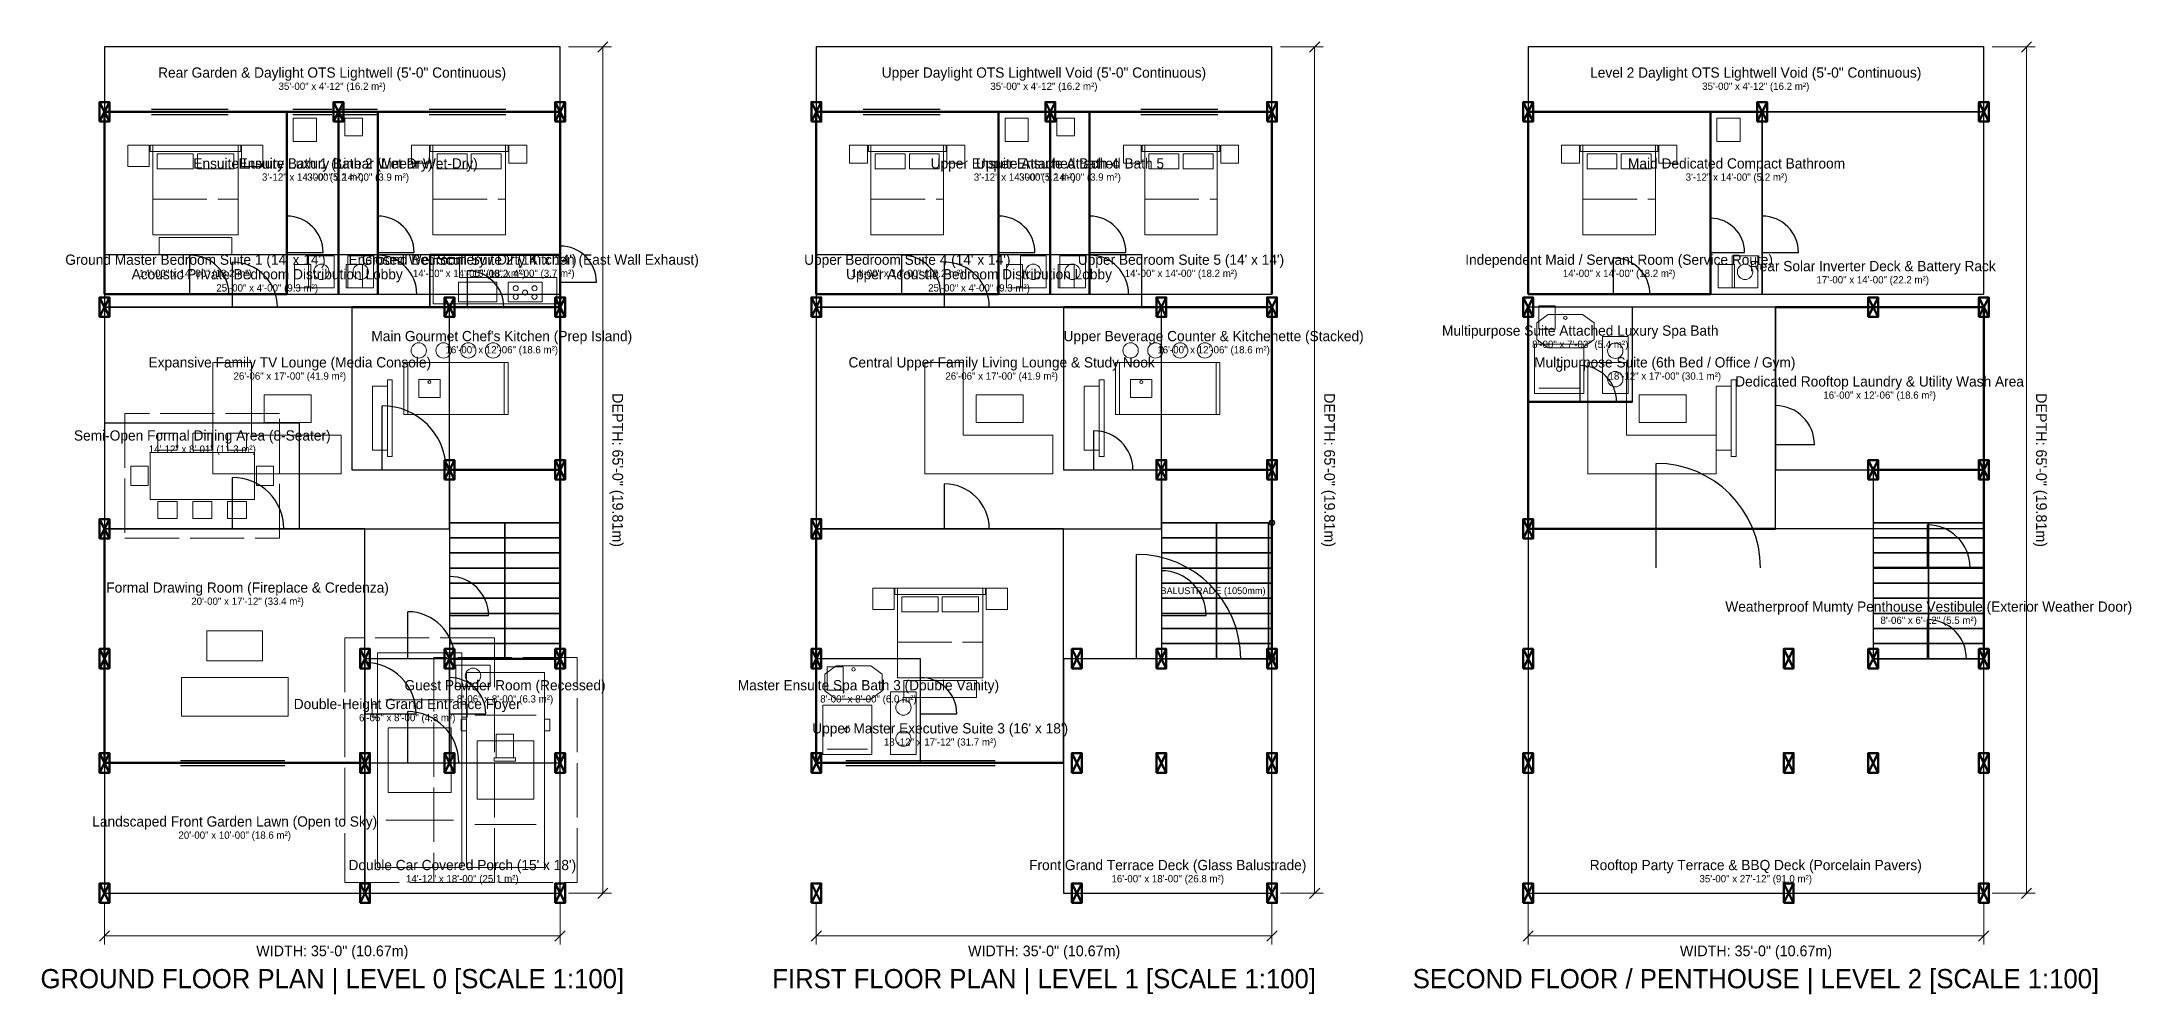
# Model space of a CAD drawing. Header units: metres. Extents: x -1.5 to 47.5, y -2.4 to 19.9.
import ezdxf
from ezdxf.enums import TextEntityAlignment as Align

# ---------------------------------------------------------------- set-up
doc = ezdxf.new("R2010")
doc.units = ezdxf.units.M
doc.linetypes.add('DASHED', pattern=[1.524, 1.27, -0.254])
for name, color, linetype, lineweight in [('A-ANNO-DIMS', 5, 'Continuous', 18), ('A-ANNO-TEXT', 2, 'Continuous', 25), ('A-AREA', 8, 'Continuous', 18), ('A-COLS', 6, 'Continuous', 50), ('A-DOOR', 1, 'Continuous', 25), ('A-FURN', 8, 'Continuous', 18), ('A-GLAZ', 3, 'Continuous', 25), ('A-STRS', 6, 'Continuous', 35), ('A-TITLE-BLOCK', 6, 'Continuous', 50), ('A-WALL-EXTR', 4, 'Continuous', 50), ('A-WALL-INTR', 7, 'Continuous', 25)]:
    doc.layers.add(name, color=color, linetype=linetype, lineweight=lineweight)

msp = doc.modelspace()

# ---------------------------------------------------------------- linework, layer by layer
at = {"layer": 'A-ANNO-DIMS'}
for p, q in [((10.87, 19.81), (11.87, 19.81)), ((11.55, 19.69), (11.79, 19.93)), ((11.67, 0), (11.67, 19.81)), ((27.54, 19.81), (28.54, 19.81)), ((28.22, 19.69), (28.46, 19.93)), ((28.34, 0), (28.34, 19.81)), ((44.21, 19.81), (45.21, 19.81)), ((44.89, 19.69), (45.13, 19.93)), ((45.01, 0), (45.01, 19.81)), ((10.87, 0), (11.87, 0)), ((11.55, -0.12), (11.79, 0.12)), ((27.54, 0), (28.54, 0)), ((28.22, -0.12), (28.46, 0.12)), ((44.21, 0), (45.21, 0)), ((44.89, -0.12), (45.13, 0.12)), ((0, -0.2), (0, -1.2)), ((10.67, -0.2), (10.67, -1.2)), ((16.67, -0.2), (16.67, -1.2)), ((27.34, -0.2), (27.34, -1.2)), ((33.34, -0.2), (33.34, -1.2)), ((44.01, -0.2), (44.01, -1.2)), ((-0.12, -1.12), (0.12, -0.88)), ((10.55, -1.12), (10.79, -0.88)), ((16.55, -1.12), (16.79, -0.88)), ((27.22, -1.12), (27.46, -0.88)), ((33.22, -1.12), (33.46, -0.88)), ((43.89, -1.12), (44.13, -0.88)), ((0, -1), (10.67, -1)), ((16.67, -1), (27.34, -1)), ((33.34, -1), (44.01, -1))]:
    msp.add_line(p, q, dxfattribs=at)
at = {"layer": 'A-AREA'}
for points in [[(0, 18.29), (10.67, 18.29), (10.67, 19.81), (0, 19.81), (0, 18.29)], [(16.67, 18.29), (27.34, 18.29), (27.34, 19.81), (16.67, 19.81), (16.67, 18.29)], [(33.34, 18.29), (44.01, 18.29), (44.01, 19.81), (33.34, 19.81), (33.34, 18.29)], [(0, 14.02), (4.27, 14.02), (4.27, 18.29), (0, 18.29), (0, 14.02)], [(4.27, 14.02), (5.48, 14.02), (5.48, 18.29), (4.27, 18.29), (4.27, 14.02)], [(5.48, 14.02), (6.4, 14.02), (6.4, 18.29), (5.48, 18.29), (5.48, 14.02)], [(6.4, 14.02), (10.67, 14.02), (10.67, 18.29), (6.4, 18.29), (6.4, 14.02)], [(16.67, 14.02), (20.94, 14.02), (20.94, 18.29), (16.67, 18.29), (16.67, 14.02)], [(20.94, 14.02), (22.15, 14.02), (22.15, 18.29), (20.94, 18.29), (20.94, 14.02)], [(22.15, 14.02), (23.07, 14.02), (23.07, 18.29), (22.15, 18.29), (22.15, 14.02)], [(23.07, 14.02), (27.34, 14.02), (27.34, 18.29), (23.07, 18.29), (23.07, 14.02)], [(33.34, 14.02), (37.61, 14.02), (37.61, 18.29), (33.34, 18.29), (33.34, 14.02)], [(37.61, 14.02), (38.82, 14.02), (38.82, 18.29), (37.61, 18.29), (37.61, 14.02)], [(38.82, 14.02), (44.01, 14.02), (44.01, 18.29), (38.82, 18.29), (38.82, 14.02)], [(0, 13.72), (7.62, 13.72), (7.62, 14.94), (0, 14.94), (0, 13.72)], [(7.62, 13.72), (10.67, 13.72), (10.67, 14.94), (7.62, 14.94), (7.62, 13.72)], [(16.67, 13.72), (24.29, 13.72), (24.29, 14.94), (16.67, 14.94), (16.67, 13.72)], [(0, 8.53), (8.08, 8.53), (8.08, 13.72), (0, 13.72), (0, 8.53)], [(5.79, 9.91), (10.67, 9.91), (10.67, 13.72), (5.79, 13.72), (5.79, 9.91)], [(16.67, 8.53), (24.75, 8.53), (24.75, 13.72), (16.67, 13.72), (16.67, 8.53)], [(22.46, 9.91), (27.34, 9.91), (27.34, 13.72), (22.46, 13.72), (22.46, 9.91)], [(33.34, 8.53), (39.13, 8.53), (39.13, 13.72), (33.34, 13.72), (33.34, 8.53)], [(33.34, 11.5), (35.78, 11.5), (35.78, 13.72), (33.34, 13.72), (33.34, 11.5)], [(39.13, 9.91), (44.01, 9.91), (44.01, 13.72), (39.13, 13.72), (39.13, 9.91)], [(0, 8.53), (4.57, 8.53), (4.57, 11), (0, 11), (0, 8.53)], [(8.08, 5.49), (10.67, 5.49), (10.67, 9.91), (8.08, 9.91), (8.08, 5.49)], [(24.75, 5.49), (27.34, 5.49), (27.34, 9.91), (24.75, 9.91), (24.75, 5.49)], [(41.42, 5.49), (44.01, 5.49), (44.01, 9.91), (41.42, 9.91), (41.42, 5.49)], [(0, 3.05), (6.1, 3.05), (6.1, 8.53), (0, 8.53), (0, 3.05)], [(16.67, 3.05), (22.46, 3.05), (22.46, 8.53), (16.67, 8.53), (16.67, 3.05)], [(33.34, 0), (44.01, 0), (44.01, 8.53), (33.34, 8.53), (33.34, 0)], [(41.42, 5.49), (44.01, 5.49), (44.01, 7.62), (41.42, 7.62), (41.42, 5.49)], [(6.1, 0), (10.67, 0), (10.67, 5.49), (6.1, 5.49), (6.1, 0)], [(6.1, 3.05), (8.08, 3.05), (8.08, 5.49), (6.1, 5.49), (6.1, 3.05)], [(8.08, 3.05), (10.67, 3.05), (10.67, 5.49), (8.08, 5.49), (8.08, 3.05)], [(16.67, 3.05), (19.11, 3.05), (19.11, 5.49), (16.67, 5.49), (16.67, 3.05)], [(22.46, 0), (27.34, 0), (27.34, 5.49), (22.46, 5.49), (22.46, 0)], [(0, 0), (6.1, 0), (6.1, 3.05), (0, 3.05), (0, 0)]]:
    msp.add_lwpolyline(points, close=True, dxfattribs=at)
at = {"layer": 'A-COLS'}
for p, q in [((-0.1145, 18.0615), (0.1145, 18.5185)), ((-0.1145, 18.5185), (0.1145, 18.0615)), ((5.3655, 18.0615), (5.5945, 18.5185)), ((5.3655, 18.5185), (5.5945, 18.0615)), ((10.5555, 18.0615), (10.7845, 18.5185)), ((10.5555, 18.5185), (10.7845, 18.0615)), ((16.5555, 18.0615), (16.7845, 18.5185)), ((16.5555, 18.5185), (16.7845, 18.0615)), ((22.0355, 18.0615), (22.2645, 18.5185)), ((22.0355, 18.5185), (22.2645, 18.0615)), ((27.2255, 18.0615), (27.4545, 18.5185)), ((27.2255, 18.5185), (27.4545, 18.0615)), ((33.2255, 18.0615), (33.4545, 18.5185)), ((33.2255, 18.5185), (33.4545, 18.0615)), ((38.7055, 18.0615), (38.9345, 18.5185)), ((38.7055, 18.5185), (38.9345, 18.0615)), ((43.8955, 18.0615), (44.1245, 18.5185)), ((43.8955, 18.5185), (44.1245, 18.0615)), ((-0.1145, 13.4915), (0.1145, 13.9485)), ((-0.1145, 13.9485), (0.1145, 13.4915)), ((7.9655, 13.4915), (8.1945, 13.9485)), ((7.9655, 13.9485), (8.1945, 13.4915)), ((10.5555, 13.4915), (10.7845, 13.9485)), ((10.5555, 13.9485), (10.7845, 13.4915)), ((16.5555, 13.4915), (16.7845, 13.9485)), ((16.5555, 13.9485), (16.7845, 13.4915)), ((24.6355, 13.4915), (24.8645, 13.9485)), ((24.6355, 13.9485), (24.8645, 13.4915)), ((27.2255, 13.4915), (27.4545, 13.9485)), ((27.2255, 13.9485), (27.4545, 13.4915)), ((33.2255, 13.4915), (33.4545, 13.9485)), ((33.2255, 13.9485), (33.4545, 13.4915)), ((41.3055, 13.4915), (41.5345, 13.9485)), ((41.3055, 13.9485), (41.5345, 13.4915)), ((43.8955, 13.4915), (44.1245, 13.9485)), ((43.8955, 13.9485), (44.1245, 13.4915)), ((7.9655, 9.6815), (8.1945, 10.1385)), ((7.9655, 10.1385), (8.1945, 9.6815)), ((10.5555, 9.6815), (10.7845, 10.1385)), ((10.5555, 10.1385), (10.7845, 9.6815)), ((24.6355, 9.6815), (24.8645, 10.1385)), ((24.6355, 10.1385), (24.8645, 9.6815)), ((27.2255, 9.6815), (27.4545, 10.1385)), ((27.2255, 10.1385), (27.4545, 9.6815)), ((41.3055, 9.6815), (41.5345, 10.1385)), ((41.3055, 10.1385), (41.5345, 9.6815)), ((43.8955, 9.6815), (44.1245, 10.1385)), ((43.8955, 10.1385), (44.1245, 9.6815)), ((-0.1145, 8.3015), (0.1145, 8.7585)), ((-0.1145, 8.7585), (0.1145, 8.3015)), ((16.5555, 8.3015), (16.7845, 8.7585)), ((16.5555, 8.7585), (16.7845, 8.3015)), ((33.2255, 8.3015), (33.4545, 8.7585)), ((33.2255, 8.7585), (33.4545, 8.3015)), ((-0.1145, 5.2615), (0.1145, 5.7185)), ((-0.1145, 5.7185), (0.1145, 5.2615)), ((5.9855, 5.2615), (6.2145, 5.7185)), ((5.9855, 5.7185), (6.2145, 5.2615)), ((7.9655, 5.2615), (8.1945, 5.7185)), ((7.9655, 5.7185), (8.1945, 5.2615)), ((10.5555, 5.2615), (10.7845, 5.7185)), ((10.5555, 5.7185), (10.7845, 5.2615)), ((16.5555, 5.2615), (16.7845, 5.7185)), ((16.5555, 5.7185), (16.7845, 5.2615)), ((22.6555, 5.2615), (22.8845, 5.7185)), ((22.6555, 5.7185), (22.8845, 5.2615)), ((24.6355, 5.2615), (24.8645, 5.7185)), ((24.6355, 5.7185), (24.8645, 5.2615)), ((27.2255, 5.2615), (27.4545, 5.7185)), ((27.2255, 5.7185), (27.4545, 5.2615)), ((33.2255, 5.2615), (33.4545, 5.7185)), ((33.2255, 5.7185), (33.4545, 5.2615)), ((39.3255, 5.2615), (39.5545, 5.7185)), ((39.3255, 5.7185), (39.5545, 5.2615)), ((41.3055, 5.2615), (41.5345, 5.7185)), ((41.3055, 5.7185), (41.5345, 5.2615)), ((43.8955, 5.2615), (44.1245, 5.7185)), ((43.8955, 5.7185), (44.1245, 5.2615)), ((-0.1145, 2.8215), (0.1145, 3.2785)), ((-0.1145, 3.2785), (0.1145, 2.8215)), ((5.9855, 2.8215), (6.2145, 3.2785)), ((5.9855, 3.2785), (6.2145, 2.8215)), ((7.9655, 2.8215), (8.1945, 3.2785)), ((7.9655, 3.2785), (8.1945, 2.8215)), ((10.5555, 2.8215), (10.7845, 3.2785)), ((10.5555, 3.2785), (10.7845, 2.8215)), ((16.5555, 2.8215), (16.7845, 3.2785)), ((16.5555, 3.2785), (16.7845, 2.8215)), ((22.6555, 2.8215), (22.8845, 3.2785)), ((22.6555, 3.2785), (22.8845, 2.8215)), ((24.6355, 2.8215), (24.8645, 3.2785)), ((24.6355, 3.2785), (24.8645, 2.8215)), ((27.2255, 2.8215), (27.4545, 3.2785)), ((27.2255, 3.2785), (27.4545, 2.8215)), ((33.2255, 2.8215), (33.4545, 3.2785)), ((33.2255, 3.2785), (33.4545, 2.8215)), ((39.3255, 2.8215), (39.5545, 3.2785)), ((39.3255, 3.2785), (39.5545, 2.8215)), ((41.3055, 2.8215), (41.5345, 3.2785)), ((41.3055, 3.2785), (41.5345, 2.8215)), ((43.8955, 2.8215), (44.1245, 3.2785)), ((43.8955, 3.2785), (44.1245, 2.8215)), ((-0.1145, -0.2285), (0.1145, 0.2285)), ((-0.1145, 0.2285), (0.1145, -0.2285)), ((5.9855, -0.2285), (6.2145, 0.2285)), ((5.9855, 0.2285), (6.2145, -0.2285)), ((10.5555, -0.2285), (10.7845, 0.2285)), ((10.5555, 0.2285), (10.7845, -0.2285)), ((16.5555, -0.2285), (16.7845, 0.2285)), ((16.5555, 0.2285), (16.7845, -0.2285)), ((22.6555, -0.2285), (22.8845, 0.2285)), ((22.6555, 0.2285), (22.8845, -0.2285)), ((27.2255, -0.2285), (27.4545, 0.2285)), ((27.2255, 0.2285), (27.4545, -0.2285)), ((33.2255, -0.2285), (33.4545, 0.2285)), ((33.2255, 0.2285), (33.4545, -0.2285)), ((39.3255, -0.2285), (39.5545, 0.2285)), ((39.3255, 0.2285), (39.5545, -0.2285)), ((43.8955, -0.2285), (44.1245, 0.2285)), ((43.8955, 0.2285), (44.1245, -0.2285))]:
    msp.add_line(p, q, dxfattribs=at)
for points in [[(-0.1145, 18.0615), (0.1145, 18.0615), (0.1145, 18.5185), (-0.1145, 18.5185)], [(5.3655, 18.0615), (5.5945, 18.0615), (5.5945, 18.5185), (5.3655, 18.5185)], [(10.5555, 18.0615), (10.7845, 18.0615), (10.7845, 18.5185), (10.5555, 18.5185)], [(16.5555, 18.0615), (16.7845, 18.0615), (16.7845, 18.5185), (16.5555, 18.5185)], [(22.0355, 18.0615), (22.2645, 18.0615), (22.2645, 18.5185), (22.0355, 18.5185)], [(27.2255, 18.0615), (27.4545, 18.0615), (27.4545, 18.5185), (27.2255, 18.5185)], [(33.2255, 18.0615), (33.4545, 18.0615), (33.4545, 18.5185), (33.2255, 18.5185)], [(38.7055, 18.0615), (38.9345, 18.0615), (38.9345, 18.5185), (38.7055, 18.5185)], [(43.8955, 18.0615), (44.1245, 18.0615), (44.1245, 18.5185), (43.8955, 18.5185)], [(-0.1145, 13.4915), (0.1145, 13.4915), (0.1145, 13.9485), (-0.1145, 13.9485)], [(7.9655, 13.4915), (8.1945, 13.4915), (8.1945, 13.9485), (7.9655, 13.9485)], [(10.5555, 13.4915), (10.7845, 13.4915), (10.7845, 13.9485), (10.5555, 13.9485)], [(16.5555, 13.4915), (16.7845, 13.4915), (16.7845, 13.9485), (16.5555, 13.9485)], [(24.6355, 13.4915), (24.8645, 13.4915), (24.8645, 13.9485), (24.6355, 13.9485)], [(27.2255, 13.4915), (27.4545, 13.4915), (27.4545, 13.9485), (27.2255, 13.9485)], [(33.2255, 13.4915), (33.4545, 13.4915), (33.4545, 13.9485), (33.2255, 13.9485)], [(41.3055, 13.4915), (41.5345, 13.4915), (41.5345, 13.9485), (41.3055, 13.9485)], [(43.8955, 13.4915), (44.1245, 13.4915), (44.1245, 13.9485), (43.8955, 13.9485)], [(7.9655, 9.6815), (8.1945, 9.6815), (8.1945, 10.1385), (7.9655, 10.1385)], [(10.5555, 9.6815), (10.7845, 9.6815), (10.7845, 10.1385), (10.5555, 10.1385)], [(24.6355, 9.6815), (24.8645, 9.6815), (24.8645, 10.1385), (24.6355, 10.1385)], [(27.2255, 9.6815), (27.4545, 9.6815), (27.4545, 10.1385), (27.2255, 10.1385)], [(41.3055, 9.6815), (41.5345, 9.6815), (41.5345, 10.1385), (41.3055, 10.1385)], [(43.8955, 9.6815), (44.1245, 9.6815), (44.1245, 10.1385), (43.8955, 10.1385)], [(-0.1145, 8.3015), (0.1145, 8.3015), (0.1145, 8.7585), (-0.1145, 8.7585)], [(16.5555, 8.3015), (16.7845, 8.3015), (16.7845, 8.7585), (16.5555, 8.7585)], [(33.2255, 8.3015), (33.4545, 8.3015), (33.4545, 8.7585), (33.2255, 8.7585)], [(-0.1145, 5.2615), (0.1145, 5.2615), (0.1145, 5.7185), (-0.1145, 5.7185)], [(5.9855, 5.2615), (6.2145, 5.2615), (6.2145, 5.7185), (5.9855, 5.7185)], [(7.9655, 5.2615), (8.1945, 5.2615), (8.1945, 5.7185), (7.9655, 5.7185)], [(10.5555, 5.2615), (10.7845, 5.2615), (10.7845, 5.7185), (10.5555, 5.7185)], [(16.5555, 5.2615), (16.7845, 5.2615), (16.7845, 5.7185), (16.5555, 5.7185)], [(22.6555, 5.2615), (22.8845, 5.2615), (22.8845, 5.7185), (22.6555, 5.7185)], [(24.6355, 5.2615), (24.8645, 5.2615), (24.8645, 5.7185), (24.6355, 5.7185)], [(27.2255, 5.2615), (27.4545, 5.2615), (27.4545, 5.7185), (27.2255, 5.7185)], [(33.2255, 5.2615), (33.4545, 5.2615), (33.4545, 5.7185), (33.2255, 5.7185)], [(39.3255, 5.2615), (39.5545, 5.2615), (39.5545, 5.7185), (39.3255, 5.7185)], [(41.3055, 5.2615), (41.5345, 5.2615), (41.5345, 5.7185), (41.3055, 5.7185)], [(43.8955, 5.2615), (44.1245, 5.2615), (44.1245, 5.7185), (43.8955, 5.7185)], [(-0.1145, 2.8215), (0.1145, 2.8215), (0.1145, 3.2785), (-0.1145, 3.2785)], [(5.9855, 2.8215), (6.2145, 2.8215), (6.2145, 3.2785), (5.9855, 3.2785)], [(7.9655, 2.8215), (8.1945, 2.8215), (8.1945, 3.2785), (7.9655, 3.2785)], [(10.5555, 2.8215), (10.7845, 2.8215), (10.7845, 3.2785), (10.5555, 3.2785)], [(16.5555, 2.8215), (16.7845, 2.8215), (16.7845, 3.2785), (16.5555, 3.2785)], [(22.6555, 2.8215), (22.8845, 2.8215), (22.8845, 3.2785), (22.6555, 3.2785)], [(24.6355, 2.8215), (24.8645, 2.8215), (24.8645, 3.2785), (24.6355, 3.2785)], [(27.2255, 2.8215), (27.4545, 2.8215), (27.4545, 3.2785), (27.2255, 3.2785)], [(33.2255, 2.8215), (33.4545, 2.8215), (33.4545, 3.2785), (33.2255, 3.2785)], [(39.3255, 2.8215), (39.5545, 2.8215), (39.5545, 3.2785), (39.3255, 3.2785)], [(41.3055, 2.8215), (41.5345, 2.8215), (41.5345, 3.2785), (41.3055, 3.2785)], [(43.8955, 2.8215), (44.1245, 2.8215), (44.1245, 3.2785), (43.8955, 3.2785)], [(-0.1145, -0.2285), (0.1145, -0.2285), (0.1145, 0.2285), (-0.1145, 0.2285)], [(5.9855, -0.2285), (6.2145, -0.2285), (6.2145, 0.2285), (5.9855, 0.2285)], [(10.5555, -0.2285), (10.7845, -0.2285), (10.7845, 0.2285), (10.5555, 0.2285)], [(16.5555, -0.2285), (16.7845, -0.2285), (16.7845, 0.2285), (16.5555, 0.2285)], [(22.6555, -0.2285), (22.8845, -0.2285), (22.8845, 0.2285), (22.6555, 0.2285)], [(27.2255, -0.2285), (27.4545, -0.2285), (27.4545, 0.2285), (27.2255, 0.2285)], [(33.2255, -0.2285), (33.4545, -0.2285), (33.4545, 0.2285), (33.2255, 0.2285)], [(39.3255, -0.2285), (39.5545, -0.2285), (39.5545, 0.2285), (39.3255, 0.2285)], [(43.8955, -0.2285), (44.1245, -0.2285), (44.1245, 0.2285), (43.8955, 0.2285)]]:
    msp.add_lwpolyline(points, close=True, dxfattribs=at)
at = {"layer": 'A-DOOR'}
for p, q in [((2, 14.02), (2, 14.934)), ((3, 13.72), (3, 14.77)), ((4.27, 15), (5.12, 15)), ((6.4, 15), (7.25, 15)), ((6.4, 14.02), (6.4, 14.934)), ((18.67, 14.02), (18.67, 14.934)), ((19.67, 13.72), (19.67, 14.77)), ((20.94, 15), (21.79, 15)), ((23.07, 15), (23.92, 15)), ((23.07, 14.02), (23.07, 14.934)), ((35.34, 14.02), (35.34, 14.87)), ((37.61, 15), (38.41, 15)), ((38.82, 15), (39.67, 15)), ((8.5, 13.72), (8.5, 14.57)), ((10.67, 14.3), (11.52, 14.3)), ((34.56, 11.5), (34.56, 12.35)), ((6.5, 9.91), (6.5, 11.41)), ((23.17, 9.91), (23.17, 10.824)), ((39.13, 10.5), (40.044, 10.5)), ((36.34, 7.62), (36.34, 10.06)), ((3, 8.53), (3, 9.73)), ((19.67, 8.53), (19.67, 9.58)), ((42.69, 7.62), (42.69, 8.62)), ((24.17, 5.49), (24.17, 7.93)), ((7.1, 5.49), (7.1, 6.59)), ((8.08, 6.5), (8.994, 6.5)), ((24.75, 6.5), (25.8, 6.5)), ((42.69, 5.49), (42.69, 6.404)), ((6.1, 4.2), (7.3, 4.2)), ((7.1, 3.05), (7.1, 4.25)), ((8.08, 4.2), (8.93, 4.2)), ((19.11, 4.2), (19.96, 4.2))]:
    msp.add_line(p, q, dxfattribs=at)
for centre, radius in [((4.27, 15), 0.85), ((6.4, 15), 0.85), ((20.94, 15), 0.85), ((23.07, 15), 0.85), ((37.61, 15), 0.8), ((38.82, 15), 0.85), ((2, 14.02), 0.914), ((3, 13.72), 1.05), ((6.4, 14.02), 0.914), ((10.67, 14.3), 0.85), ((18.67, 14.02), 0.914), ((19.67, 13.72), 1.05), ((23.07, 14.02), 0.914), ((35.34, 14.02), 0.85), ((8.5, 13.72), 0.85), ((34.56, 11.5), 0.85), ((6.5, 9.91), 1.5), ((39.13, 10.5), 0.914), ((23.17, 9.91), 0.914), ((36.34, 7.62), 2.44), ((3, 8.53), 1.2), ((19.67, 8.53), 1.05), ((42.69, 7.62), 1), ((24.17, 5.49), 2.44), ((8.08, 6.5), 0.914), ((24.75, 6.5), 1.05), ((7.1, 5.49), 1.1), ((42.69, 5.49), 0.914), ((6.1, 4.2), 1.2), ((8.08, 4.2), 0.85), ((19.11, 4.2), 0.85), ((7.1, 3.05), 1.2)]:
    msp.add_arc(centre, radius, 0, 90, dxfattribs=at)
at = {"layer": 'A-FURN', "linetype": 'DASHED'}
for p, q in [((1.13, 16.25), (3.13, 16.25)), ((7.69, 16.25), (9.39, 16.25)), ((17.95, 16.25), (19.65, 16.25)), ((24.36, 16.25), (26.06, 16.25)), ((34.62, 16.25), (36.32, 16.25)), ((18.57, 5.88), (20.57, 5.88))]:
    msp.add_line(p, q, dxfattribs=at)
at = {"layer": 'A-FURN'}
for p, q in [((7.1, 11.205), (7.1, 12.425)), ((9.36, 11.205), (9.36, 12.425)), ((23.77, 11.205), (23.77, 12.425)), ((26.03, 11.205), (26.03, 12.425)), ((33.59, 11.82), (34.54, 11.82)), ((6.5896, 4.5234), (8.1696, 4.5234)), ((8.6754, 4.1646), (10.1054, 4.1646)), ((16.92, 3.37), (17.87, 3.37)), ((6.5896, 1.7066), (8.1696, 1.7066)), ((8.6754, 1.6054), (10.1054, 1.6054))]:
    msp.add_line(p, q, dxfattribs=at)
at = {"layer": 'A-FURN', "linetype": 'DASHED'}
for points in [[(4.42, 17.5955), (4.9645, 17.5955), (4.9645, 18.14), (4.42, 18.14)], [(5.63, 17.726), (6.044, 17.726), (6.044, 18.14), (5.63, 18.14)], [(21.09, 17.5955), (21.6345, 17.5955), (21.6345, 18.14), (21.09, 18.14)], [(22.3, 17.726), (22.714, 17.726), (22.714, 18.14), (22.3, 18.14)], [(37.76, 17.5955), (38.3045, 17.5955), (38.3045, 18.14), (37.76, 18.14)], [(33.49, 11.7), (34.64, 11.7), (34.64, 12.85), (33.49, 12.85)], [(0.4785, 8.31), (4.1015, 8.31), (4.1015, 11.23), (0.4785, 11.23)], [(5.6296, 0.25), (9.1296, 0.25), (9.1296, 5.98), (5.6296, 5.98)], [(7.7154, 0.25), (11.0654, 0.25), (11.0654, 5.52), (7.7154, 5.52)], [(16.82, 3.25), (17.97, 3.25), (17.97, 4.4), (16.82, 4.4)]]:
    msp.add_lwpolyline(points, close=True, dxfattribs=at)
at = {"layer": 'A-FURN'}
for points in [[(0.55, 17.01), (1.05, 17.01), (1.05, 17.51), (0.55, 17.51)], [(1.07, 17.36), (3.19, 17.36), (3.19, 17.51), (1.07, 17.51)], [(1.13, 15.41), (3.13, 15.41), (3.13, 17.51), (1.13, 17.51)], [(1.23, 16.96), (2.08, 16.96), (2.08, 17.31), (1.23, 17.31)], [(2.18, 16.96), (3.03, 16.96), (3.03, 17.31), (2.18, 17.31)], [(3.21, 17.01), (3.71, 17.01), (3.71, 17.51), (3.21, 17.51)], [(7.19, 17.09), (7.61, 17.09), (7.61, 17.51), (7.19, 17.51)], [(7.63, 17.36), (9.45, 17.36), (9.45, 17.51), (7.63, 17.51)], [(7.69, 15.41), (9.39, 15.41), (9.39, 17.51), (7.69, 17.51)], [(7.79, 16.96), (8.49, 16.96), (8.49, 17.31), (7.79, 17.31)], [(8.59, 16.96), (9.29, 16.96), (9.29, 17.31), (8.59, 17.31)], [(9.47, 17.09), (9.89, 17.09), (9.89, 17.51), (9.47, 17.51)], [(17.45, 17.09), (17.87, 17.09), (17.87, 17.51), (17.45, 17.51)], [(17.89, 17.36), (19.71, 17.36), (19.71, 17.51), (17.89, 17.51)], [(17.95, 15.41), (19.65, 15.41), (19.65, 17.51), (17.95, 17.51)], [(18.05, 16.96), (18.75, 16.96), (18.75, 17.31), (18.05, 17.31)], [(18.85, 16.96), (19.55, 16.96), (19.55, 17.31), (18.85, 17.31)], [(19.73, 17.09), (20.15, 17.09), (20.15, 17.51), (19.73, 17.51)], [(23.86, 17.09), (24.28, 17.09), (24.28, 17.51), (23.86, 17.51)], [(24.3, 17.36), (26.12, 17.36), (26.12, 17.51), (24.3, 17.51)], [(24.36, 15.41), (26.06, 15.41), (26.06, 17.51), (24.36, 17.51)], [(24.46, 16.96), (25.16, 16.96), (25.16, 17.31), (24.46, 17.31)], [(25.26, 16.96), (25.96, 16.96), (25.96, 17.31), (25.26, 17.31)], [(26.14, 17.09), (26.56, 17.09), (26.56, 17.51), (26.14, 17.51)], [(34.12, 17.09), (34.54, 17.09), (34.54, 17.51), (34.12, 17.51)], [(34.56, 17.36), (36.38, 17.36), (36.38, 17.51), (34.56, 17.51)], [(34.62, 15.41), (36.32, 15.41), (36.32, 17.51), (34.62, 17.51)], [(34.72, 16.96), (35.42, 16.96), (35.42, 17.31), (34.72, 17.31)], [(35.52, 16.96), (36.22, 16.96), (36.22, 17.31), (35.52, 17.31)], [(36.4, 17.09), (36.82, 17.09), (36.82, 17.51), (36.4, 17.51)], [(1.28, 14.95), (2.98, 14.95), (2.98, 15.35), (1.28, 15.35)], [(4.45, 14.17), (4.83, 14.17), (4.83, 14.72), (4.45, 14.72)], [(4.78, 14.17), (5.38, 14.17), (5.38, 14.92), (4.78, 14.92)], [(5.66, 14.17), (6.04, 14.17), (6.04, 14.72), (5.66, 14.72)], [(5.7, 14.17), (6.3, 14.17), (6.3, 14.92), (5.7, 14.92)], [(7.7, 13.8), (10.59, 13.8), (10.59, 14.41), (8.31, 14.41), (8.31, 14.86), (7.7, 14.86)], [(21.12, 14.17), (21.5, 14.17), (21.5, 14.72), (21.12, 14.72)], [(21.45, 14.17), (22.05, 14.17), (22.05, 14.92), (21.45, 14.92)], [(22.33, 14.17), (22.71, 14.17), (22.71, 14.72), (22.33, 14.72)], [(22.37, 14.17), (22.97, 14.17), (22.97, 14.92), (22.37, 14.92)], [(37.79, 14.17), (38.17, 14.17), (38.17, 14.72), (37.79, 14.72)], [(38.12, 14.17), (38.72, 14.17), (38.72, 14.92), (38.12, 14.92)], [(8.291, 13.84), (9.191, 13.84), (9.191, 14.3), (8.291, 14.3)], [(9.45, 13.84), (10.25, 13.84), (10.25, 14.3), (9.45, 14.3)], [(33.59, 13.2), (33.97, 13.2), (33.97, 13.75), (33.59, 13.75)], [(33.8084, 12.77), (34.6136, 12.77), (34.882, 12.965), (34.882, 13.355), (34.6136, 13.55), (33.8084, 13.55), (33.54, 13.355), (33.54, 12.965)], [(35.08, 11.7), (35.68, 11.7), (35.68, 13.032), (35.08, 13.032)], [(2.54, 9.82), (5.54, 9.82), (5.54, 10.72), (3.44, 10.72), (3.44, 12.42), (2.54, 12.42)], [(7.01, 11.205), (9.45, 11.205), (9.45, 12.425), (7.01, 12.425)], [(19.21, 9.82), (22.21, 9.82), (22.21, 10.72), (20.11, 10.72), (20.11, 12.42), (19.21, 12.42)], [(23.68, 11.205), (26.12, 11.205), (26.12, 12.425), (23.68, 12.425)], [(34.74, 9.82), (37.74, 9.82), (37.74, 10.72), (35.64, 10.72), (35.64, 12.42), (34.74, 12.42)], [(6.2756, 10.37), (6.6256, 10.37), (6.6256, 11.87), (6.2756, 11.87)], [(6.6256, 10.22), (6.7406, 10.22), (6.7406, 12.02), (6.6256, 12.02)], [(7.36, 11.605), (7.86, 11.605), (7.86, 12.025), (7.36, 12.025)], [(22.9456, 10.37), (23.2956, 10.37), (23.2956, 11.87), (22.9456, 11.87)], [(23.2956, 10.22), (23.4106, 10.22), (23.4106, 12.02), (23.2956, 12.02)], [(24.03, 11.605), (24.53, 11.605), (24.53, 12.025), (24.03, 12.025)], [(37.7428, 10.37), (38.0928, 10.37), (38.0928, 11.87), (37.7428, 11.87)], [(38.0928, 10.22), (38.2078, 10.22), (38.2078, 12.02), (38.0928, 12.02)], [(3.74, 11.02), (4.84, 11.02), (4.84, 11.67), (3.74, 11.67)], [(20.41, 11.02), (21.51, 11.02), (21.51, 11.67), (20.41, 11.67)], [(35.94, 11.02), (37.04, 11.02), (37.04, 11.67), (35.94, 11.67)], [(1.2517, 10.37), (1.7017, 10.37), (1.7017, 10.77), (1.2517, 10.77)], [(2.065, 10.37), (2.515, 10.37), (2.515, 10.77), (2.065, 10.77)], [(2.8783, 10.37), (3.3283, 10.37), (3.3283, 10.77), (2.8783, 10.77)], [(1.07, 9.22), (3.51, 9.22), (3.51, 10.32), (1.07, 10.32)], [(0.62, 9.545), (1.02, 9.545), (1.02, 9.995), (0.62, 9.995)], [(3.56, 9.545), (3.96, 9.545), (3.96, 9.995), (3.56, 9.995)], [(1.2517, 8.77), (1.7017, 8.77), (1.7017, 9.17), (1.2517, 9.17)], [(2.065, 8.77), (2.515, 8.77), (2.515, 9.17), (2.065, 9.17)], [(2.8783, 8.77), (3.3283, 8.77), (3.3283, 9.17), (2.8783, 9.17)], [(17.99, 6.64), (18.49, 6.64), (18.49, 7.14), (17.99, 7.14)], [(18.51, 6.99), (20.63, 6.99), (20.63, 7.14), (18.51, 7.14)], [(18.57, 5.04), (20.57, 5.04), (20.57, 7.14), (18.57, 7.14)], [(18.67, 6.59), (19.52, 6.59), (19.52, 6.94), (18.67, 6.94)], [(19.62, 6.59), (20.47, 6.59), (20.47, 6.94), (19.62, 6.94)], [(20.65, 6.64), (21.15, 6.64), (21.15, 7.14), (20.65, 7.14)], [(2.4, 5.44), (3.7, 5.44), (3.7, 6.14), (2.4, 6.14)], [(6.3896, 0.6), (8.3696, 0.6), (8.3696, 5.63), (6.3896, 5.63)], [(1.8, 4.146), (4.3, 4.146), (4.3, 5.046), (1.8, 5.046)], [(8.23, 4.84), (9.03, 4.84), (9.03, 5.34), (8.23, 5.34)], [(8.4754, 0.6), (10.3054, 0.6), (10.3054, 5.17), (8.4754, 5.17)], [(17.1384, 4.54), (17.9436, 4.54), (18.212, 4.735), (18.212, 5.125), (17.9436, 5.32), (17.1384, 5.32), (16.87, 5.125), (16.87, 4.735)], [(16.92, 4.75), (17.3, 4.75), (17.3, 5.3), (16.92, 5.3)], [(18.72, 4.58), (20.42, 4.58), (20.42, 4.98), (18.72, 4.98)], [(6.2696, 4.121), (6.3896, 4.121), (6.3896, 4.4228), (6.2696, 4.4228)], [(8.3696, 4.121), (8.4896, 4.121), (8.4896, 4.4228), (8.3696, 4.4228)], [(18.41, 3.25), (19.01, 3.25), (19.01, 4.714), (18.41, 4.714)], [(8.3554, 3.799), (8.4754, 3.799), (8.4754, 4.0732), (8.3554, 4.0732)], [(10.3054, 3.799), (10.4254, 3.799), (10.4254, 4.0732), (10.3054, 4.0732)], [(6.6396, 2.3605), (8.1196, 2.3605), (8.1196, 3.8695), (6.6396, 3.8695)], [(8.7254, 2.1995), (10.0554, 2.1995), (10.0554, 3.5705), (8.7254, 3.5705)], [(9.175, 3.17), (9.575, 3.17), (9.575, 3.72), (9.175, 3.72)], [(9.125, 3.09), (9.625, 3.09), (9.625, 3.17), (9.125, 3.17)]]:
    msp.add_lwpolyline(points, close=True, dxfattribs=at)
for centre, radius in [((5.08, 14.545), 0.18), ((6, 14.545), 0.18), ((21.75, 14.545), 0.18), ((22.67, 14.545), 0.18), ((38.42, 14.545), 0.18), ((9.63, 14.16), 0.06), ((10.07, 14.16), 0.06), ((9.63, 13.96), 0.06), ((9.85, 14.06), 0.06), ((10.07, 13.96), 0.06), ((34.211, 13.47), 0.04), ((7.36, 12.705), 0.18), ((7.94, 12.705), 0.18), ((8.52, 12.705), 0.18), ((9.1, 12.705), 0.18), ((24.03, 12.705), 0.18), ((24.61, 12.705), 0.18), ((25.19, 12.705), 0.18), ((25.77, 12.705), 0.18), ((35.38, 12.699), 0.18), ((34.065, 12.275), 0.06), ((7.61, 11.965), 0.035), ((24.28, 11.965), 0.035), ((35.38, 12.033), 0.18), ((8.63, 5.09), 0.18), ((17.541, 5.24), 0.04), ((18.71, 4.348), 0.18), ((17.395, 3.825), 0.06), ((18.71, 3.616), 0.18)]:
    msp.add_circle(centre, radius, dxfattribs=at)
at = {"layer": 'A-GLAZ'}
for p, q in [((1.1, 18.35), (2.9, 18.35)), ((1.1, 18.29), (2.9, 18.29)), ((1.1, 18.23), (2.9, 18.23)), ((4.413, 18.35), (5.327, 18.35)), ((4.413, 18.29), (5.327, 18.29)), ((4.413, 18.23), (5.327, 18.23)), ((5.483, 18.35), (6.397, 18.35)), ((5.483, 18.29), (6.397, 18.29)), ((5.483, 18.23), (6.397, 18.23)), ((7.6, 18.35), (9.4, 18.35)), ((7.6, 18.29), (9.4, 18.29)), ((7.6, 18.23), (9.4, 18.23)), ((17.77, 18.35), (19.57, 18.35)), ((17.77, 18.29), (19.57, 18.29)), ((17.77, 18.23), (19.57, 18.23)), ((24.27, 18.35), (26.07, 18.35)), ((24.27, 18.29), (26.07, 18.29)), ((24.27, 18.23), (26.07, 18.23)), ((1.78, 3.11), (4.22, 3.11)), ((1.78, 3.05), (4.22, 3.05)), ((1.78, 2.99), (4.22, 2.99)), ((17.36, 3.11), (20.86, 3.11)), ((17.36, 3.05), (20.86, 3.05)), ((17.36, 2.99), (20.86, 2.99))]:
    msp.add_line(p, q, dxfattribs=at)
at = {"layer": 'A-STRS'}
for p, q in [((8.08, 8.6724), (10.67, 8.6724)), ((8.08, 8.6724), (9.375, 8.6724)), ((8.08, 8.3188), (9.375, 8.3188)), ((9.375, 5.49), (9.375, 8.6724)), ((9.375, 8.6724), (10.67, 8.6724)), ((9.375, 8.3188), (10.67, 8.3188)), ((24.75, 8.6724), (27.34, 8.6724)), ((24.75, 8.6724), (26.045, 8.6724)), ((24.75, 8.3188), (26.045, 8.3188)), ((26.045, 5.49), (26.045, 8.6724)), ((26.045, 8.6724), (27.34, 8.6724)), ((26.045, 8.3188), (27.34, 8.3188)), ((27.26, 5.49), (27.26, 8.6724)), ((27.34, 5.49), (27.34, 8.6724)), ((41.42, 8.6724), (44.01, 8.6724)), ((41.42, 8.6724), (42.715, 8.6724)), ((41.42, 8.3188), (42.715, 8.3188)), ((42.715, 5.49), (42.715, 8.6724)), ((42.715, 8.6724), (44.01, 8.6724)), ((42.715, 8.3188), (44.01, 8.3188)), ((8.08, 7.9652), (9.375, 7.9652)), ((9.375, 7.9652), (10.67, 7.9652)), ((24.75, 7.9652), (26.045, 7.9652)), ((26.045, 7.9652), (27.34, 7.9652)), ((41.42, 7.9652), (42.715, 7.9652)), ((42.715, 7.9652), (44.01, 7.9652)), ((8.08, 7.6116), (9.375, 7.6116)), ((9.375, 7.6116), (10.67, 7.6116)), ((24.75, 7.6116), (26.045, 7.6116)), ((26.045, 7.6116), (27.34, 7.6116)), ((41.42, 7.6116), (42.715, 7.6116)), ((42.715, 7.6116), (44.01, 7.6116)), ((8.08, 7.258), (9.375, 7.258)), ((8.08, 6.9044), (9.375, 6.9044)), ((9.375, 7.258), (10.67, 7.258)), ((9.375, 6.9044), (10.67, 6.9044)), ((24.75, 7.258), (26.045, 7.258)), ((24.75, 6.9044), (26.045, 6.9044)), ((26.045, 7.258), (27.34, 7.258)), ((26.045, 6.9044), (27.34, 6.9044)), ((41.42, 7.258), (42.715, 7.258)), ((41.42, 6.9044), (42.715, 6.9044)), ((42.715, 7.258), (44.01, 7.258)), ((42.715, 6.9044), (44.01, 6.9044)), ((8.08, 6.5508), (9.375, 6.5508)), ((9.375, 6.5508), (10.67, 6.5508)), ((24.75, 6.5508), (26.045, 6.5508)), ((26.045, 6.5508), (27.34, 6.5508)), ((41.42, 6.5508), (42.715, 6.5508)), ((42.715, 6.5508), (44.01, 6.5508)), ((8.08, 6.1972), (9.375, 6.1972)), ((9.375, 6.1972), (10.67, 6.1972)), ((24.75, 6.1972), (26.045, 6.1972)), ((26.045, 6.1972), (27.34, 6.1972)), ((41.42, 6.1972), (42.715, 6.1972)), ((42.715, 6.1972), (44.01, 6.1972)), ((8.08, 5.8436), (9.375, 5.8436)), ((8.08, 5.49), (9.375, 5.49)), ((9.375, 5.8436), (10.67, 5.8436)), ((9.375, 5.49), (10.67, 5.49)), ((24.75, 5.8436), (26.045, 5.8436)), ((24.75, 5.49), (26.045, 5.49)), ((26.045, 5.8436), (27.34, 5.8436)), ((26.045, 5.49), (27.34, 5.49)), ((41.42, 5.8436), (42.715, 5.8436)), ((41.42, 5.49), (42.715, 5.49)), ((42.715, 5.8436), (44.01, 5.8436)), ((42.715, 5.49), (44.01, 5.49))]:
    msp.add_line(p, q, dxfattribs=at)
for centre in [(27.34, 8.6724), (27.34, 5.49)]:
    msp.add_circle(centre, 0.06, dxfattribs=at)
at = {"layer": 'A-WALL-EXTR'}
for p, q in [((4.27, 18.29), (0, 18.29)), ((0, 18.29), (0, 14.02)), ((5.48, 18.29), (4.27, 18.29)), ((4.27, 18.29), (4.27, 14.02)), ((6.4, 18.29), (5.48, 18.29)), ((5.48, 18.29), (5.48, 14.02)), ((10.67, 18.29), (6.4, 18.29)), ((6.4, 18.29), (6.4, 14.02)), ((10.67, 14.02), (10.67, 18.29)), ((20.94, 18.29), (16.67, 18.29)), ((16.67, 18.29), (16.67, 14.02)), ((22.15, 18.29), (20.94, 18.29)), ((20.94, 18.29), (20.94, 14.02)), ((23.07, 18.29), (22.15, 18.29)), ((22.15, 18.29), (22.15, 14.02)), ((27.34, 18.29), (23.07, 18.29)), ((23.07, 18.29), (23.07, 14.02)), ((27.34, 14.02), (27.34, 18.29)), ((37.61, 18.29), (33.34, 18.29)), ((33.34, 18.29), (33.34, 14.02)), ((38.82, 18.29), (37.61, 18.29)), ((37.61, 18.29), (37.61, 14.02)), ((10.67, 14.94), (7.62, 14.94)), ((10.67, 13.72), (10.67, 14.94)), ((0, 14.02), (4.27, 14.02)), ((10.67, 13.72), (5.79, 13.72)), ((10.67, 9.91), (10.67, 13.72)), ((16.67, 14.02), (20.94, 14.02)), ((27.34, 13.72), (22.46, 13.72)), ((27.34, 9.91), (27.34, 13.72)), ((33.34, 14.02), (37.61, 14.02)), ((33.34, 13.72), (33.34, 8.53)), ((33.34, 13.72), (33.34, 11.5)), ((44.01, 13.72), (39.13, 13.72)), ((44.01, 9.91), (44.01, 13.72)), ((33.34, 11.5), (35.78, 11.5)), ((10.67, 9.91), (8.08, 9.91)), ((10.67, 5.49), (10.67, 9.91)), ((27.34, 9.91), (24.75, 9.91)), ((27.34, 5.49), (27.34, 9.91)), ((44.01, 9.91), (41.42, 9.91)), ((44.01, 5.49), (44.01, 9.91)), ((0, 8.53), (0, 3.05)), ((16.67, 8.53), (16.67, 3.05)), ((33.34, 8.53), (39.13, 8.53)), ((44.01, 7.62), (41.42, 7.62)), ((44.01, 5.49), (44.01, 7.62)), ((10.67, 5.49), (8.08, 5.49)), ((10.67, 3.05), (10.67, 5.49)), ((16.67, 5.49), (16.67, 3.05)), ((0, 3.05), (6.1, 3.05)), ((16.67, 3.05), (22.46, 3.05)), ((16.67, 3.05), (19.11, 3.05))]:
    msp.add_line(p, q, dxfattribs=at)
at = {"layer": 'A-WALL-INTR'}
for p, q in [((10.67, 19.81), (0, 19.81)), ((0, 19.81), (0, 18.29)), ((10.67, 18.29), (10.67, 19.81)), ((27.34, 19.81), (16.67, 19.81)), ((16.67, 19.81), (16.67, 18.29)), ((27.34, 18.29), (27.34, 19.81)), ((44.01, 19.81), (33.34, 19.81)), ((33.34, 19.81), (33.34, 18.29)), ((44.01, 18.29), (44.01, 19.81)), ((0, 18.29), (10.67, 18.29)), ((4.27, 14.02), (4.27, 18.29)), ((5.48, 14.02), (5.48, 18.29)), ((6.4, 14.02), (6.4, 18.29)), ((16.67, 18.29), (27.34, 18.29)), ((20.94, 14.02), (20.94, 18.29)), ((22.15, 14.02), (22.15, 18.29)), ((23.07, 14.02), (23.07, 18.29)), ((33.34, 18.29), (44.01, 18.29)), ((37.61, 14.02), (37.61, 18.29)), ((38.82, 14.02), (38.82, 18.29)), ((44.01, 18.29), (38.82, 18.29)), ((38.82, 18.29), (38.82, 14.02)), ((44.01, 14.02), (44.01, 18.29)), ((7.62, 14.94), (0, 14.94)), ((0, 14.94), (0, 13.72)), ((7.62, 14.94), (7.62, 13.72)), ((7.62, 13.72), (7.62, 14.94)), ((24.29, 14.94), (16.67, 14.94)), ((16.67, 14.94), (16.67, 13.72)), ((24.29, 13.72), (24.29, 14.94)), ((8.08, 13.72), (0, 13.72)), ((0, 13.72), (0, 8.53)), ((0, 13.72), (7.62, 13.72)), ((4.27, 14.02), (5.48, 14.02)), ((5.48, 14.02), (6.4, 14.02)), ((5.79, 13.72), (5.79, 9.91)), ((6.4, 14.02), (10.67, 14.02)), ((7.62, 13.72), (10.67, 13.72)), ((8.08, 8.53), (8.08, 13.72)), ((24.75, 13.72), (16.67, 13.72)), ((16.67, 13.72), (16.67, 8.53)), ((16.67, 13.72), (24.29, 13.72)), ((20.94, 14.02), (22.15, 14.02)), ((22.15, 14.02), (23.07, 14.02)), ((22.46, 13.72), (22.46, 9.91)), ((23.07, 14.02), (27.34, 14.02)), ((24.75, 8.53), (24.75, 13.72)), ((39.13, 13.72), (33.34, 13.72)), ((35.78, 13.72), (33.34, 13.72)), ((35.78, 11.5), (35.78, 13.72)), ((37.61, 14.02), (38.82, 14.02)), ((38.82, 14.02), (44.01, 14.02)), ((39.13, 8.53), (39.13, 13.72)), ((39.13, 13.72), (39.13, 9.91)), ((4.57, 11), (0, 11)), ((0, 11), (0, 8.53)), ((4.57, 8.53), (4.57, 11)), ((5.79, 9.91), (10.67, 9.91)), ((8.08, 9.91), (8.08, 5.49)), ((22.46, 9.91), (27.34, 9.91)), ((24.75, 9.91), (24.75, 5.49)), ((39.13, 9.91), (44.01, 9.91)), ((41.42, 9.91), (41.42, 5.49)), ((6.1, 8.53), (0, 8.53)), ((0, 8.53), (8.08, 8.53)), ((0, 8.53), (4.57, 8.53)), ((6.1, 3.05), (6.1, 8.53)), ((22.46, 8.53), (16.67, 8.53)), ((16.67, 8.53), (24.75, 8.53)), ((22.46, 3.05), (22.46, 8.53)), ((44.01, 8.53), (33.34, 8.53)), ((33.34, 8.53), (33.34, 0)), ((44.01, 0), (44.01, 8.53)), ((41.42, 7.62), (41.42, 5.49)), ((10.67, 5.49), (6.1, 5.49)), ((6.1, 5.49), (6.1, 0)), ((8.08, 5.49), (6.1, 5.49)), ((6.1, 5.49), (6.1, 3.05)), ((8.08, 3.05), (8.08, 5.49)), ((8.08, 5.49), (8.08, 3.05)), ((8.08, 5.49), (10.67, 5.49)), ((10.67, 0), (10.67, 5.49)), ((19.11, 5.49), (16.67, 5.49)), ((19.11, 3.05), (19.11, 5.49)), ((27.34, 5.49), (22.46, 5.49)), ((22.46, 5.49), (22.46, 0)), ((24.75, 5.49), (27.34, 5.49)), ((27.34, 0), (27.34, 5.49)), ((41.42, 5.49), (44.01, 5.49)), ((41.42, 5.49), (44.01, 5.49)), ((6.1, 3.05), (0, 3.05)), ((0, 3.05), (0, 0)), ((6.1, 0), (6.1, 3.05)), ((6.1, 3.05), (8.08, 3.05)), ((8.08, 3.05), (10.67, 3.05)), ((0, 0), (6.1, 0)), ((6.1, 0), (10.67, 0)), ((22.46, 0), (27.34, 0)), ((33.34, 0), (44.01, 0))]:
    msp.add_line(p, q, dxfattribs=at)

# ---------------------------------------------------------------- texts
at = {"layer": 'A-ANNO-DIMS'}
for p in [(12.02, 9.905), (28.69, 9.905), (45.36, 9.905)]:
    msp.add_text('DEPTH: 65\'-0" (19.81m)', height=0.25, rotation=270, dxfattribs=at).set_placement(p, align=Align.MIDDLE_CENTER)
for p in [(5.335, -1.35), (22.005, -1.35), (38.675, -1.35)]:
    msp.add_text('WIDTH: 35\'-0" (10.67m)', height=0.25, dxfattribs=at).set_placement(p, align=Align.MIDDLE_CENTER)
at = {"layer": 'A-ANNO-TEXT'}
for s, height, p in [('Rear Garden & Daylight OTS Lightwell (5\'-0" Continuous)', 0.24, (5.33, 19.21)), ('Upper Daylight OTS Lightwell Void (5\'-0" Continuous)', 0.24, (22, 19.21)), ('Level 2 Daylight OTS Lightwell Void (5\'-0" Continuous)', 0.24, (38.67, 19.21)), ('35\'-00" x 4\'-12" (16.2 m²)', 0.17, (5.33, 18.89)), ('35\'-00" x 4\'-12" (16.2 m²)', 0.17, (22, 18.89)), ('35\'-00" x 4\'-12" (16.2 m²)', 0.17, (38.67, 18.89)), ('Ensuite Luxury Bath 1 (Linear Wet-Dry)', 0.24, (4.88, 17.0836)), ('Ensuite Luxury Bath 2 (Linear Wet-Dry)', 0.24, (5.94, 17.0836)), ('Upper Ensuite Attached Bath 4', 0.24, (21.55, 17.0836)), ('Upper Ensuite Attached Bath 5', 0.24, (22.61, 17.0836)), ('Maid Dedicated Compact Bathroom', 0.24, (38.22, 17.0836)), ('3\'-12" x 14\'-00" (5.2 m²)', 0.17, (4.88, 16.7636)), ('3\'-00" x 14\'-00" (3.9 m²)', 0.17, (5.94, 16.7636)), ('3\'-12" x 14\'-00" (5.2 m²)', 0.17, (21.55, 16.7636)), ('3\'-00" x 14\'-00" (3.9 m²)', 0.17, (22.61, 16.7636)), ('3\'-12" x 14\'-00" (5.2 m²)', 0.17, (38.22, 16.7636)), ("Ground Master Bedroom Suite 1 (14' x 14')", 0.24, (2.13, 14.83)), ('Enclosed Wet Scullery / Dirty Kitchen (East Wall Exhaust)', 0.24, (9.816, 14.8316)), ("Ground Bedroom Suite 2 (14' x 14')", 0.24, (8.54, 14.83)), ("Upper Bedroom Suite 4 (14' x 14')", 0.24, (18.8, 14.83)), ("Upper Bedroom Suite 5 (14' x 14')", 0.24, (25.21, 14.83)), ('Independent Maid / Servant Room (Service Route)', 0.24, (35.47, 14.83)), ('Rear Solar Inverter Deck & Battery Rack', 0.24, (41.41, 14.68)), ('Acoustic Private Bedroom Distribution Lobby', 0.24, (3.81, 14.49)), ('14\'-00" x 14\'-00" (18.2 m²)', 0.17, (2.13, 14.51)), ('25\'-00" x 4\'-00" (9.3 m²)', 0.17, (3.81, 14.17)), ('14\'-00" x 14\'-00" (18.2 m²)', 0.17, (8.54, 14.51)), ('10\'-00" x 4\'-00" (3.7 m²)', 0.17, (9.816, 14.5116)), ('Upper Acoustic Bedroom Distribution Lobby', 0.24, (20.48, 14.49)), ('14\'-00" x 14\'-00" (18.2 m²)', 0.17, (18.8, 14.51)), ('25\'-00" x 4\'-00" (9.3 m²)', 0.17, (20.48, 14.17)), ('14\'-00" x 14\'-00" (18.2 m²)', 0.17, (25.21, 14.51)), ('14\'-00" x 14\'-00" (18.2 m²)', 0.17, (35.47, 14.51)), ('17\'-00" x 14\'-00" (22.2 m²)', 0.17, (41.41, 14.36)), ('Multipurpose Suite Attached Luxury Spa Bath', 0.24, (34.56, 13.1696)), ("Main Gourmet Chef's Kitchen (Prep Island)", 0.24, (9.3036, 13.0418)), ('16\'-00" x 12\'-06" (18.6 m²)', 0.17, (9.3036, 12.7218)), ('Upper Beverage Counter & Kitchenette (Stacked)', 0.24, (25.9736, 13.0418)), ('16\'-00" x 12\'-06" (18.6 m²)', 0.17, (25.9736, 12.7218)), ('8\'-00" x 7\'-03" (5.4 m²)', 0.17, (34.56, 12.8496)), ('Expansive Family TV Lounge (Media Console)', 0.24, (4.34, 12.4268)), ('Central Upper Family Living Lounge & Study Nook', 0.24, (21.01, 12.4268)), ('Multipurpose Suite (6th Bed / Office / Gym)', 0.24, (36.54, 12.4268)), ('26\'-06" x 17\'-00" (41.9 m²)', 0.17, (4.34, 12.1068)), ('26\'-06" x 17\'-00" (41.9 m²)', 0.17, (21.01, 12.1068)), ('18\'-12" x 17\'-00" (30.1 m²)', 0.17, (36.54, 12.1068)), ('Dedicated Rooftop Laundry & Utility Wash Area', 0.24, (41.57, 11.98)), ('16\'-00" x 12\'-06" (18.6 m²)', 0.17, (41.57, 11.66)), ('Semi-Open Formal Dining Area (8-Seater)', 0.24, (2.29, 10.7154)), ('14\'-12" x 8\'-01" (11.3 m²)', 0.17, (2.29, 10.3954)), ('Formal Drawing Room (Fireplace & Credenza)', 0.24, (3.35, 7.1556)), ('20\'-00" x 17\'-12" (33.4 m²)', 0.17, (3.35, 6.8356)), ('Weatherproof Mumty Penthouse Vestibule (Exterior Weather Door)', 0.24, (42.72, 6.71)), ('8\'-06" x 6\'-12" (5.5 m²)', 0.17, (42.72, 6.39)), ('Guest Powder Room (Recessed)', 0.24, (9.38, 4.8692)), ('Master Ensuite Spa Bath 3 (Double Vanity)', 0.24, (17.89, 4.8692)), ('Double-Height Grand Entrance Foyer', 0.24, (7.09, 4.43)), ('8\'-06" x 8\'-00" (6.3 m²)', 0.17, (9.38, 4.5492)), ('8\'-00" x 8\'-00" (6.0 m²)', 0.17, (17.89, 4.5492)), ('6\'-06" x 8\'-00" (4.8 m²)', 0.17, (7.09, 4.11)), ("Upper Master Executive Suite 3 (16' x 18')", 0.24, (19.57, 3.86)), ('18\'-12" x 17\'-12" (31.7 m²)', 0.17, (19.57, 3.54)), ('Landscaped Front Garden Lawn (Open to Sky)', 0.24, (3.05, 1.68)), ('20\'-00" x 10\'-00" (18.6 m²)', 0.17, (3.05, 1.36)), ("Double Car Covered Porch (15' x 18')", 0.24, (8.38, 0.66)), ('Front Grand Terrace Deck (Glass Balustrade)', 0.24, (24.9, 0.66)), ('Rooftop Party Terrace & BBQ Deck (Porcelain Pavers)', 0.24, (38.67, 0.66)), ('14\'-12" x 18\'-00" (25.1 m²)', 0.17, (8.38, 0.34)), ('16\'-00" x 18\'-00" (26.8 m²)', 0.17, (24.9, 0.34)), ('35\'-00" x 27\'-12" (91.0 m²)', 0.17, (38.67, 0.34))]:
    msp.add_text(s, height=height, dxfattribs=at).set_placement(p, align=Align.MIDDLE_CENTER)
msp.add_text('BALUSTRADE (1050mm)', height=0.16, dxfattribs=at).set_placement((27.19, 7.0812), align=Align.MIDDLE_RIGHT)
at = {"layer": 'A-TITLE-BLOCK'}
for s, p in [('GROUND FLOOR PLAN | LEVEL 0 [SCALE 1:100]', (5.335, -2)), ('FIRST FLOOR PLAN | LEVEL 1 [SCALE 1:100]', (22.005, -2)), ('SECOND FLOOR / PENTHOUSE | LEVEL 2 [SCALE 1:100]', (38.675, -2))]:
    msp.add_text(s, height=0.45, dxfattribs=at).set_placement(p, align=Align.MIDDLE_CENTER)

doc.saveas('drawing.dxf')
